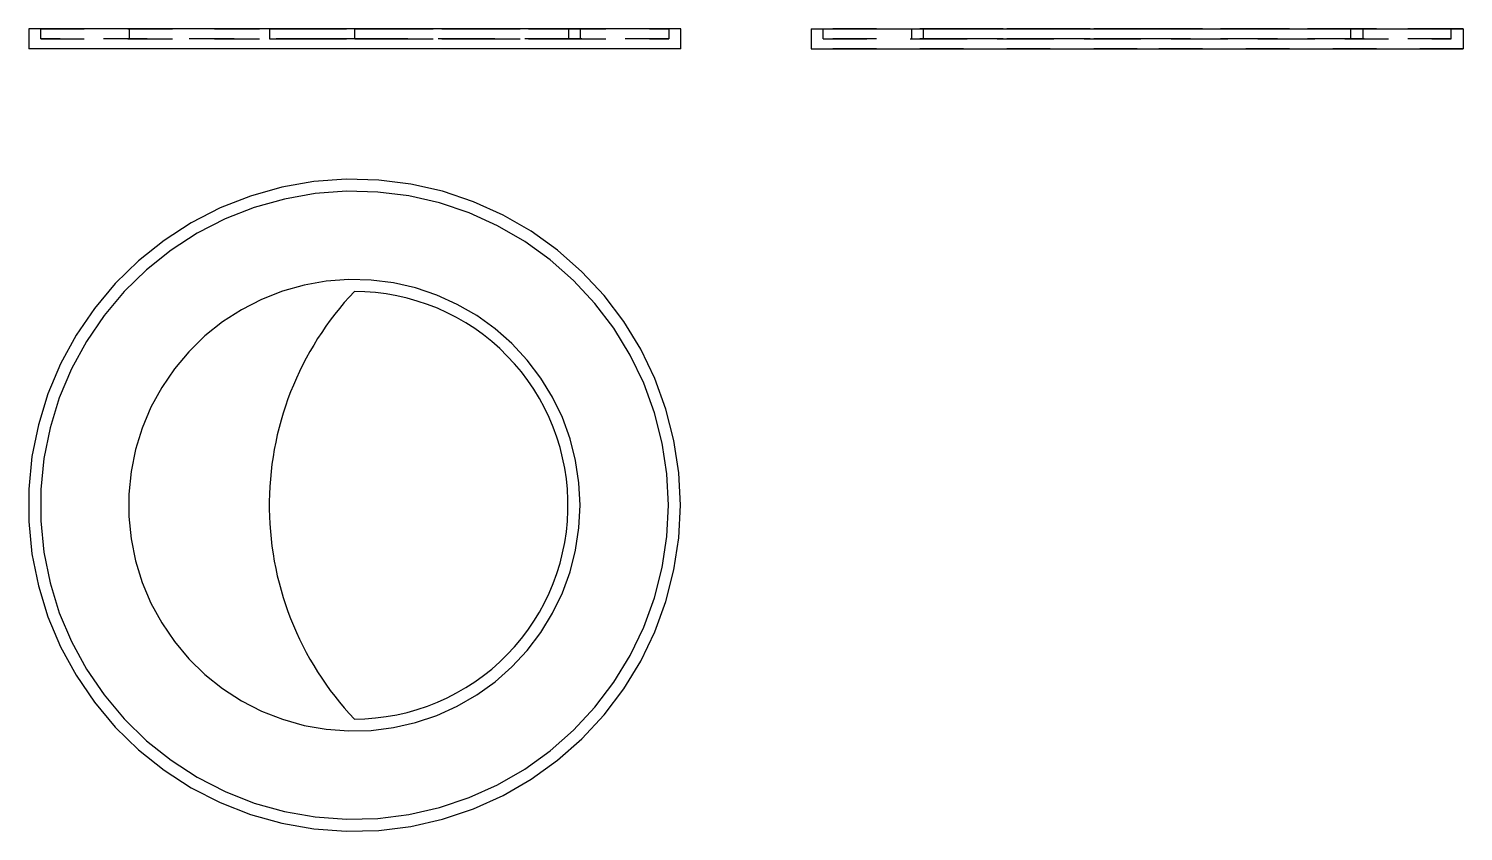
# Model space of a CAD drawing. Extents: x 0 to 3.3, y 0 to 1.85.
import ezdxf

# ---------------------------------------------------------------- set-up
doc = ezdxf.new("R2010")
doc.units = 0
doc.linetypes.add('HIDDEN', pattern=[0.075, 0.050025, -0.024975])
for name, color, linetype in [('FRONT', 7, 'CONTINUOUS'), ('FRONT_HID', 7, 'HIDDEN'), ('LEFT', 7, 'CONTINUOUS'), ('LEFT_HID', 7, 'HIDDEN'), ('TOP', 7, 'CONTINUOUS')]:
    doc.layers.add(name, color=color, linetype=linetype)

msp = doc.modelspace()

# ---------------------------------------------------------------- linework, layer by layer
at = {"layer": 'FRONT'}
for p, q in [((1.5, 1.845688), (0, 1.845688)), ((0, 1.845688), (0, 1.799534)), ((1.5, 1.799534), (1.5, 1.845688)), ((1.5, 1.799534), (0, 1.799534))]:
    msp.add_line(p, q, dxfattribs=at)
at = {"layer": 'FRONT_HID', "linetype": 'HIDDEN'}
for p, q in [((1.472308, 1.845688), (0.027692, 1.845688)), ((0.027692, 1.845688), (1.472308, 1.845688)), ((0.027692, 1.822611), (0.027692, 1.845688)), ((1.472308, 1.822611), (0.027692, 1.822611)), ((0.027692, 1.822611), (1.472308, 1.822611)), ((1.269231, 1.845688), (0.230769, 1.845688)), ((0.230769, 1.845688), (1.269231, 1.845688)), ((0.230769, 1.845688), (0.230769, 1.822611)), ((1.269231, 1.822611), (0.230769, 1.822611)), ((0.230769, 1.822611), (1.269231, 1.822611)), ((0.75, 1.845688), (0.554241, 1.845688)), ((0.554241, 1.845688), (0.75, 1.845688)), ((0.554241, 1.845688), (0.554241, 1.822611)), ((0.75, 1.822611), (0.554241, 1.822611)), ((0.554241, 1.822611), (0.75, 1.822611)), ((0.75, 1.845688), (1.241538, 1.845688)), ((1.241538, 1.845688), (0.75, 1.845688)), ((0.75, 1.822611), (0.75, 1.845688)), ((0.75, 1.822611), (0.75, 1.845688)), ((0.75, 1.822611), (1.241538, 1.822611)), ((1.241538, 1.822611), (0.75, 1.822611)), ((1.241538, 1.845688), (1.241538, 1.822611)), ((1.269231, 1.822611), (1.269231, 1.845688)), ((1.472308, 1.845688), (1.472308, 1.822611))]:
    msp.add_line(p, q, dxfattribs=at)
at = {"layer": 'LEFT'}
for p, q in [((1.8, 1.845688), (3.3, 1.845688)), ((1.8, 1.845688), (1.8, 1.799534)), ((3.3, 1.845688), (3.3, 1.799534)), ((1.8, 1.799534), (3.3, 1.799534))]:
    msp.add_line(p, q, dxfattribs=at)
at = {"layer": 'LEFT_HID', "linetype": 'HIDDEN'}
for p, q in [((2.55, 1.845688), (1.8, 1.845688)), ((2.55, 1.845688), (1.827692, 1.845688)), ((1.827692, 1.845688), (3.272308, 1.845688)), ((1.827692, 1.822611), (1.827692, 1.845688)), ((2.55, 1.822611), (1.827692, 1.822611)), ((1.827692, 1.822611), (3.272308, 1.822611)), ((2.55, 1.845688), (2.030769, 1.845688)), ((2.030769, 1.845688), (3.069231, 1.845688)), ((2.030769, 1.845688), (2.030769, 1.822611)), ((2.55, 1.822611), (2.030769, 1.822611)), ((2.030769, 1.822611), (3.069231, 1.822611)), ((3.041538, 1.845688), (2.058462, 1.845688)), ((2.058462, 1.845688), (3.041538, 1.845688)), ((2.058462, 1.822611), (2.058462, 1.845688)), ((3.041538, 1.822611), (2.058462, 1.822611)), ((2.058462, 1.822611), (3.041538, 1.822611)), ((3.3, 1.845688), (2.55, 1.845688)), ((3.272308, 1.845688), (2.55, 1.845688)), ((3.069231, 1.845688), (2.55, 1.845688)), ((3.272308, 1.822611), (2.55, 1.822611)), ((3.069231, 1.822611), (2.55, 1.822611)), ((3.041538, 1.822611), (3.041538, 1.845688)), ((3.069231, 1.845688), (3.069231, 1.822611)), ((3.272308, 1.822611), (3.272308, 1.845688)), ((2.55, 1.799534), (1.8, 1.799534)), ((3.3, 1.799534), (2.55, 1.799534))]:
    msp.add_line(p, q, dxfattribs=at)
at = {"layer": 'TOP'}
for p, q in [((0.65581, 1.493946), (0.582177, 1.480963)), ((0.73037, 1.499534), (0.65581, 1.493946)), ((0.805115, 1.49767), (0.73037, 1.499534)), ((0.879304, 1.488373), (0.805115, 1.49767)), ((0.952198, 1.471735), (0.879304, 1.488373)), ((0.510203, 1.460712), (0.440602, 1.433396)), ((0.582177, 1.480963), (0.510203, 1.460712)), ((0.588339, 1.453965), (0.519022, 1.434462)), ((0.659253, 1.466469), (0.588339, 1.453965)), ((0.73106, 1.47185), (0.659253, 1.466469)), ((0.803046, 1.470055), (0.73106, 1.47185)), ((0.874495, 1.461101), (0.803046, 1.470055)), ((0.944698, 1.445078), (0.874495, 1.461101)), ((1.023073, 1.447922), (0.952198, 1.471735)), ((0.440602, 1.433396), (0.374068, 1.399286)), ((0.519022, 1.434462), (0.451992, 1.408155)), ((1.012956, 1.422144), (0.944698, 1.445078)), ((1.078592, 1.392528), (1.012956, 1.422144)), ((1.091226, 1.417171), (1.023073, 1.447922)), ((0.374068, 1.399286), (0.31126, 1.35872)), ((0.451992, 1.408155), (0.387914, 1.375304)), ((1.140953, 1.356524), (1.078592, 1.392528)), ((1.155977, 1.379786), (1.091226, 1.417171)), ((0.31126, 1.35872), (0.252803, 1.312103)), ((0.387914, 1.375304), (0.327425, 1.336236)), ((1.199419, 1.31449), (1.140953, 1.356524)), ((1.216685, 1.33614), (1.155977, 1.379786)), ((0.327425, 1.336236), (0.271127, 1.29134)), ((1.272745, 1.286667), (1.216685, 1.33614)), ((0.252803, 1.312103), (0.199279, 1.259896)), ((0.271127, 1.29134), (0.219579, 1.241061)), ((1.25341, 1.266843), (1.199419, 1.31449)), ((0.199279, 1.259896), (0.151218, 1.20262)), ((0.633528, 1.255979), (0.5837, 1.24196)), ((0.684505, 1.264968), (0.633528, 1.255979)), ((0.736123, 1.268836), (0.684505, 1.264968)), ((0.78787, 1.267546), (0.736123, 1.268836)), ((0.839231, 1.261109), (0.78787, 1.267546)), ((0.889696, 1.249591), (0.839231, 1.261109)), ((1.302387, 1.214057), (1.25341, 1.266843)), ((1.323601, 1.231858), (1.272745, 1.286667)), ((0.219579, 1.241061), (0.173293, 1.185899)), ((0.535515, 1.223049), (0.489452, 1.199434)), ((0.5837, 1.24196), (0.535515, 1.223049)), ((0.737391, 1.22867), (0.726022, 1.215757)), ((0.749068, 1.241305), (0.737391, 1.22867)), ((0.773569, 1.240694), (0.749068, 1.241305)), ((0.798009, 1.238863), (0.773569, 1.240694)), ((0.822328, 1.235815), (0.798009, 1.238863)), ((0.846464, 1.231559), (0.822328, 1.235815)), ((0.870358, 1.226106), (0.846464, 1.231559)), ((0.893951, 1.219468), (0.870358, 1.226106)), ((0.938764, 1.233105), (0.889696, 1.249591)), ((0.985946, 1.211816), (0.938764, 1.233105)), ((1.368747, 1.172257), (1.323601, 1.231858)), ((0.151218, 1.20262), (0.1091, 1.140843)), ((0.489452, 1.199434), (0.44597, 1.17135)), ((0.704231, 1.189129), (0.693823, 1.175429)), ((0.714966, 1.202574), (0.704231, 1.189129)), ((0.726022, 1.215757), (0.714966, 1.202574)), ((0.917184, 1.211662), (0.893951, 1.219468)), ((0.939998, 1.202708), (0.917184, 1.211662)), ((0.962338, 1.192628), (0.939998, 1.202708)), ((0.984148, 1.181447), (0.962338, 1.192628)), ((1.030774, 1.185934), (0.985946, 1.211816)), ((1.345866, 1.156657), (1.302387, 1.214057)), ((0.173293, 1.185899), (0.132729, 1.126404)), ((0.44597, 1.17135), (0.4055, 1.139076)), ((0.683747, 1.161483), (0.67401, 1.147299)), ((0.693823, 1.175429), (0.683747, 1.161483)), ((1.005373, 1.169192), (0.984148, 1.181447)), ((1.025961, 1.155895), (1.005373, 1.169192)), ((1.045861, 1.141588), (1.025961, 1.155895)), ((1.072803, 1.155718), (1.030774, 1.185934)), ((1.111614, 1.121467), (1.072803, 1.155718)), ((1.383414, 1.095213), (1.345866, 1.156657)), ((1.407734, 1.108457), (1.368747, 1.172257)), ((0.1091, 1.140843), (0.073341, 1.07518)), ((0.132729, 1.126404), (0.098291, 1.063164)), ((0.4055, 1.139076), (0.368445, 1.102934)), ((0.664617, 1.132884), (0.655573, 1.118248)), ((0.67401, 1.147299), (0.664617, 1.132884)), ((1.065023, 1.126307), (1.045861, 1.141588)), ((1.083399, 1.11009), (1.065023, 1.126307)), ((0.368445, 1.102934), (0.335172, 1.063281)), ((0.646884, 1.103398), (0.638555, 1.088344)), ((0.655573, 1.118248), (0.646884, 1.103398)), ((1.100944, 1.092977), (1.083399, 1.11009)), ((1.117614, 1.075011), (1.100944, 1.092977)), ((1.146822, 1.083522), (1.111614, 1.121467)), ((1.414657, 1.030336), (1.383414, 1.095213)), ((1.440175, 1.041093), (1.407734, 1.108457)), ((0.073341, 1.07518), (0.044298, 1.006282)), ((0.098291, 1.063164), (0.07032, 0.996811)), ((0.335172, 1.063281), (0.306013, 1.020512)), ((0.622996, 1.057656), (0.615775, 1.04204)), ((0.630591, 1.073093), (0.622996, 1.057656)), ((0.638555, 1.088344), (0.630591, 1.073093)), ((1.133368, 1.056236), (1.117614, 1.075011)), ((1.148166, 1.036699), (1.133368, 1.056236)), ((1.178076, 1.04226), (1.146822, 1.083522)), ((0.608931, 1.026254), (0.602469, 1.010309)), ((0.615775, 1.04204), (0.608931, 1.026254)), ((1.161973, 1.016449), (1.148166, 1.036699)), ((1.205067, 0.998091), (1.178076, 1.04226)), ((1.439285, 0.962671), (1.414657, 1.030336)), ((1.465747, 0.970833), (1.440175, 1.041093)), ((0.044298, 1.006282), (0.02226, 0.934835)), ((0.07032, 0.996811), (0.049096, 0.928002)), ((0.306013, 1.020512), (0.281257, 0.975053)), ((0.596393, 0.994213), (0.590706, 0.977975)), ((0.602469, 1.010309), (0.596393, 0.994213)), ((1.174752, 0.995536), (1.161973, 1.016449)), ((1.186474, 0.974012), (1.174752, 0.995536)), ((1.227526, 0.951454), (1.205067, 0.998091)), ((0.281257, 0.975053), (0.26115, 0.927354)), ((0.585411, 0.961605), (0.580512, 0.945112)), ((0.590706, 0.977975), (0.585411, 0.961605)), ((1.197108, 0.95193), (1.186474, 0.974012)), ((1.457054, 0.892889), (1.439285, 0.962671)), ((1.484197, 0.898376), (1.465747, 0.970833)), ((0.02226, 0.934835), (0.007445, 0.861549)), ((0.049096, 0.928002), (0.034828, 0.857421)), ((0.26115, 0.927354), (0.245893, 0.877891)), ((0.57601, 0.928507), (0.57191, 0.911798)), ((0.580512, 0.945112), (0.57601, 0.928507)), ((1.206628, 0.929346), (1.197108, 0.95193)), ((1.21501, 0.906315), (1.206628, 0.929346)), ((1.24523, 0.902813), (1.227526, 0.951454)), ((0.568213, 0.894995), (0.564921, 0.878107)), ((0.57191, 0.911798), (0.568213, 0.894995)), ((1.222235, 0.882895), (1.21501, 0.906315)), ((1.258003, 0.85265), (1.24523, 0.902813)), ((1.467786, 0.821686), (1.457054, 0.892889)), ((1.495341, 0.824443), (1.484197, 0.898376)), ((0.007445, 0.861549), (0, 0.787151)), ((0.245893, 0.877891), (0.235636, 0.827154)), ((0.562037, 0.861146), (0.559561, 0.84412)), ((0.564921, 0.878107), (0.562037, 0.861146)), ((1.228282, 0.859144), (1.222235, 0.882895)), ((1.233139, 0.835122), (1.228282, 0.859144)), ((0.034828, 0.857421), (0.027658, 0.785771)), ((0.235636, 0.827154), (0.230482, 0.775648)), ((0.557496, 0.82704), (0.555843, 0.809914)), ((0.559561, 0.84412), (0.557496, 0.82704)), ((1.236791, 0.810887), (1.233139, 0.835122)), ((1.265718, 0.801466), (1.258003, 0.85265)), ((0.554602, 0.792754), (0.553774, 0.775569)), ((0.555843, 0.809914), (0.554602, 0.792754)), ((1.239232, 0.7865), (1.236791, 0.810887)), ((1.268298, 0.749767), (1.265718, 0.801466)), ((1.471375, 0.749767), (1.467786, 0.821686)), ((1.499068, 0.749767), (1.495341, 0.824443)), ((0, 0.787151), (0, 0.712382)), ((0.027658, 0.785771), (0.027658, 0.713763)), ((0.230482, 0.775648), (0.230482, 0.723885)), ((0.553774, 0.775569), (0.55336, 0.758369)), ((1.240453, 0.762021), (1.239232, 0.7865)), ((1.240453, 0.737512), (1.240453, 0.762021)), ((0.55336, 0.758369), (0.55336, 0.741164)), ((0.55336, 0.741164), (0.553774, 0.723964)), ((1.239232, 0.713034), (1.240453, 0.737512)), ((1.265718, 0.698068), (1.268298, 0.749767)), ((1.467786, 0.677848), (1.471375, 0.749767)), ((1.495341, 0.675091), (1.499068, 0.749767)), ((0, 0.712382), (0.007445, 0.637985)), ((0.027658, 0.713763), (0.034828, 0.642113)), ((0.230482, 0.723885), (0.235636, 0.67238)), ((0.553774, 0.723964), (0.554602, 0.706779)), ((0.554602, 0.706779), (0.555843, 0.689619)), ((1.236791, 0.688647), (1.239232, 0.713034)), ((1.258003, 0.646883), (1.265718, 0.698068)), ((0.235636, 0.67238), (0.245893, 0.621643)), ((0.555843, 0.689619), (0.557496, 0.672494)), ((0.557496, 0.672494), (0.559561, 0.655414)), ((1.228282, 0.640389), (1.233139, 0.664412)), ((1.233139, 0.664412), (1.236791, 0.688647)), ((1.457054, 0.606644), (1.467786, 0.677848)), ((1.484197, 0.601157), (1.495341, 0.675091)), ((0.007445, 0.637985), (0.02226, 0.564699)), ((0.034828, 0.642113), (0.049096, 0.571532)), ((0.559561, 0.655414), (0.562037, 0.638388)), ((0.562037, 0.638388), (0.564921, 0.621426)), ((1.222235, 0.616638), (1.228282, 0.640389)), ((1.24523, 0.596721), (1.258003, 0.646883)), ((0.245893, 0.621643), (0.26115, 0.57218)), ((0.564921, 0.621426), (0.568213, 0.604539)), ((0.568213, 0.604539), (0.57191, 0.587736)), ((1.21501, 0.593218), (1.222235, 0.616638)), ((1.227526, 0.54808), (1.24523, 0.596721)), ((1.439285, 0.536863), (1.457054, 0.606644)), ((1.465747, 0.528701), (1.484197, 0.601157)), ((0.02226, 0.564699), (0.044298, 0.493252)), ((0.049096, 0.571532), (0.07032, 0.502723)), ((0.26115, 0.57218), (0.281257, 0.524481)), ((0.57191, 0.587736), (0.57601, 0.571027)), ((0.57601, 0.571027), (0.580512, 0.554421)), ((1.197108, 0.547603), (1.206628, 0.570188)), ((1.206628, 0.570188), (1.21501, 0.593218)), ((0.580512, 0.554421), (0.585411, 0.537929)), ((0.585411, 0.537929), (0.590706, 0.521559)), ((1.186474, 0.525522), (1.197108, 0.547603)), ((1.205067, 0.501443), (1.227526, 0.54808)), ((1.414657, 0.469197), (1.439285, 0.536863)), ((1.440175, 0.458441), (1.465747, 0.528701)), ((0.07032, 0.502723), (0.098291, 0.436369)), ((0.281257, 0.524481), (0.306013, 0.479022)), ((0.590706, 0.521559), (0.596393, 0.505321)), ((0.596393, 0.505321), (0.602469, 0.489225)), ((1.161973, 0.483085), (1.174752, 0.503998)), ((1.174752, 0.503998), (1.186474, 0.525522)), ((1.178076, 0.457274), (1.205067, 0.501443)), ((0.044298, 0.493252), (0.073341, 0.424354)), ((0.306013, 0.479022), (0.335172, 0.436253)), ((0.602469, 0.489225), (0.608931, 0.473279)), ((0.608931, 0.473279), (0.615775, 0.457494)), ((1.133368, 0.443298), (1.148166, 0.462834)), ((1.148166, 0.462834), (1.161973, 0.483085)), ((1.383414, 0.40432), (1.414657, 0.469197)), ((0.098291, 0.436369), (0.132729, 0.37313)), ((0.335172, 0.436253), (0.368445, 0.3966)), ((0.615775, 0.457494), (0.622996, 0.441878)), ((0.622996, 0.441878), (0.630591, 0.42644)), ((1.117614, 0.424523), (1.133368, 0.443298)), ((1.146822, 0.416012), (1.178076, 0.457274)), ((1.407734, 0.391076), (1.440175, 0.458441)), ((0.073341, 0.424354), (0.1091, 0.35869)), ((0.368445, 0.3966), (0.4055, 0.360457)), ((0.630591, 0.42644), (0.638555, 0.41119)), ((0.638555, 0.41119), (0.646884, 0.396135)), ((0.646884, 0.396135), (0.655573, 0.381286)), ((1.083399, 0.389444), (1.100944, 0.406557)), ((1.100944, 0.406557), (1.117614, 0.424523)), ((1.111614, 0.378067), (1.146822, 0.416012)), ((1.345866, 0.342876), (1.383414, 0.40432)), ((0.132729, 0.37313), (0.173293, 0.313634)), ((0.655573, 0.381286), (0.664617, 0.366649)), ((0.664617, 0.366649), (0.67401, 0.352235)), ((1.045861, 0.357946), (1.065023, 0.373227)), ((1.065023, 0.373227), (1.083399, 0.389444)), ((1.072803, 0.343816), (1.111614, 0.378067)), ((1.368747, 0.327277), (1.407734, 0.391076)), ((0.1091, 0.35869), (0.151218, 0.296914)), ((0.4055, 0.360457), (0.44597, 0.328184)), ((0.67401, 0.352235), (0.683747, 0.338051)), ((0.683747, 0.338051), (0.693823, 0.324105)), ((0.984148, 0.318087), (1.005373, 0.330342)), ((1.005373, 0.330342), (1.025961, 0.343639)), ((1.025961, 0.343639), (1.045861, 0.357946)), ((1.030774, 0.3136), (1.072803, 0.343816)), ((1.302387, 0.285476), (1.345866, 0.342876)), ((0.173293, 0.313634), (0.219579, 0.258473)), ((0.44597, 0.328184), (0.489452, 0.3001)), ((0.489452, 0.3001), (0.535515, 0.276485)), ((0.693823, 0.324105), (0.704231, 0.310405)), ((0.704231, 0.310405), (0.714966, 0.29696)), ((0.939998, 0.296826), (0.962338, 0.306906)), ((0.962338, 0.306906), (0.984148, 0.318087)), ((0.985946, 0.287718), (1.030774, 0.3136)), ((1.323601, 0.267676), (1.368747, 0.327277)), ((0.151218, 0.296914), (0.199279, 0.239637)), ((0.535515, 0.276485), (0.5837, 0.257574)), ((0.714966, 0.29696), (0.726022, 0.283777)), ((0.726022, 0.283777), (0.737391, 0.270864)), ((0.737391, 0.270864), (0.749068, 0.258228)), ((0.822328, 0.263719), (0.846464, 0.267974)), ((0.846464, 0.267974), (0.870358, 0.273428)), ((0.870358, 0.273428), (0.893951, 0.280066)), ((0.889696, 0.249943), (0.938764, 0.266429)), ((0.893951, 0.280066), (0.917184, 0.287872)), ((0.917184, 0.287872), (0.939998, 0.296826)), ((0.938764, 0.266429), (0.985946, 0.287718)), ((1.25341, 0.232691), (1.302387, 0.285476)), ((1.272745, 0.212867), (1.323601, 0.267676)), ((0.199279, 0.239637), (0.252803, 0.187431)), ((0.219579, 0.258473), (0.271127, 0.208194)), ((0.5837, 0.257574), (0.633528, 0.243554)), ((0.633528, 0.243554), (0.684505, 0.234566)), ((0.684505, 0.234566), (0.736123, 0.230698)), ((0.736123, 0.230698), (0.78787, 0.231988)), ((0.749068, 0.258228), (0.773569, 0.258839)), ((0.773569, 0.258839), (0.798009, 0.260671)), ((0.78787, 0.231988), (0.839231, 0.238424)), ((0.798009, 0.260671), (0.822328, 0.263719)), ((0.839231, 0.238424), (0.889696, 0.249943)), ((1.199419, 0.185044), (1.25341, 0.232691)), ((0.271127, 0.208194), (0.327425, 0.163298)), ((1.216685, 0.163393), (1.272745, 0.212867)), ((0.252803, 0.187431), (0.31126, 0.140813)), ((1.140953, 0.14301), (1.199419, 0.185044)), ((0.31126, 0.140813), (0.374068, 0.100248)), ((0.327425, 0.163298), (0.387914, 0.12423)), ((1.078592, 0.107006), (1.140953, 0.14301)), ((1.155977, 0.119747), (1.216685, 0.163393)), ((0.374068, 0.100248), (0.440602, 0.066137)), ((0.387914, 0.12423), (0.451992, 0.091379)), ((1.012956, 0.07739), (1.078592, 0.107006)), ((1.091226, 0.082363), (1.155977, 0.119747)), ((0.440602, 0.066137), (0.510203, 0.038821)), ((0.451992, 0.091379), (0.519022, 0.065072)), ((0.944698, 0.054456), (1.012956, 0.07739)), ((1.023073, 0.051612), (1.091226, 0.082363)), ((0.510203, 0.038821), (0.582177, 0.018571)), ((0.519022, 0.065072), (0.588339, 0.045569)), ((0.588339, 0.045569), (0.659253, 0.033065)), ((0.659253, 0.033065), (0.73106, 0.027684)), ((0.803046, 0.029479), (0.874495, 0.038433)), ((0.874495, 0.038433), (0.944698, 0.054456)), ((0.952198, 0.027799), (1.023073, 0.051612)), ((0.582177, 0.018571), (0.65581, 0.005587)), ((0.65581, 0.005587), (0.73037, 0)), ((0.73037, 0), (0.805115, 0.001864)), ((0.73106, 0.027684), (0.803046, 0.029479)), ((0.805115, 0.001864), (0.879304, 0.011161)), ((0.879304, 0.011161), (0.952198, 0.027799))]:
    msp.add_line(p, q, dxfattribs=at)

doc.saveas('drawing.dxf')
